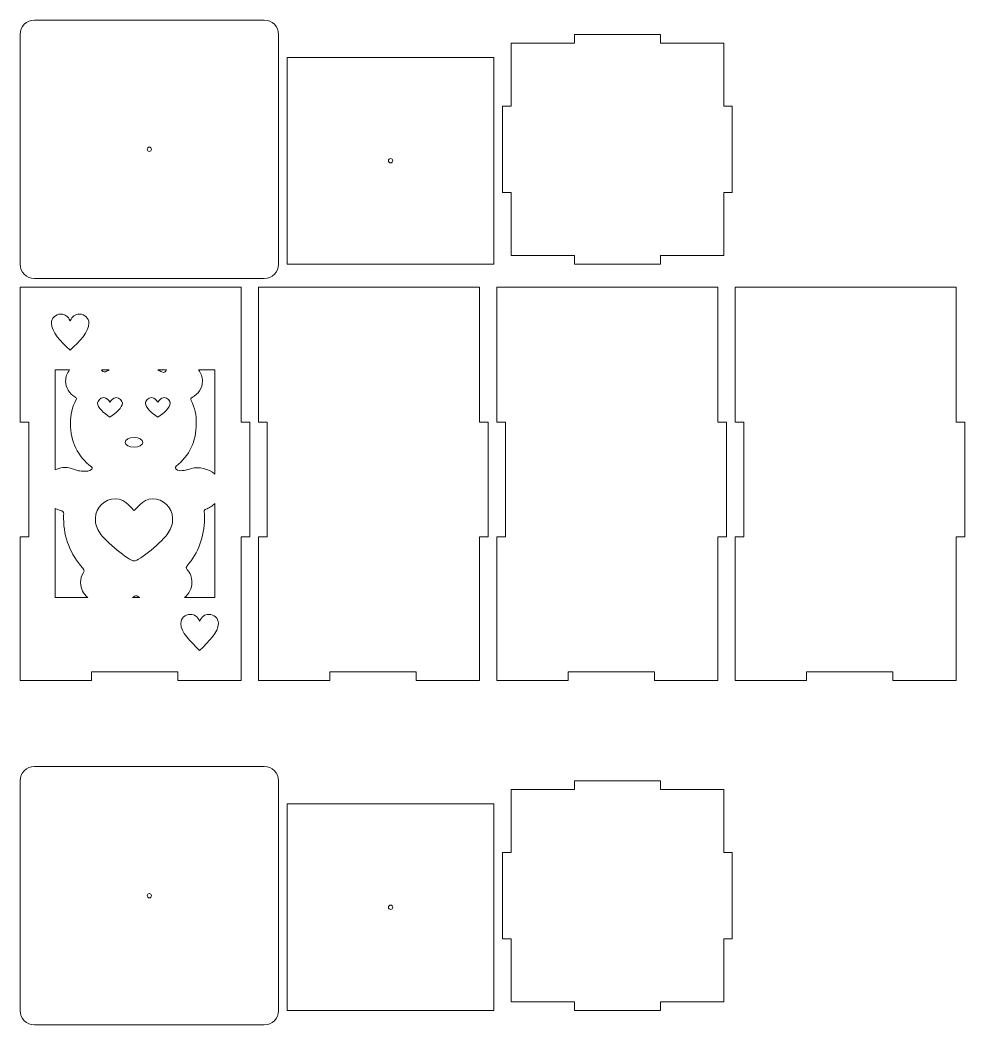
# Model space of a CAD drawing. Header units: millimetres. Extents: x -1476 to 1476, y -775 to 775.
# Drawn here: x 431.4 to 760.4, y 425.1 to 775.1 of the extents above; entities that cross this region are included whole.
import ezdxf

# ---------------------------------------------------------------- set-up
doc = ezdxf.new("R2010")
doc.units = ezdxf.units.MM
doc.header["$MEASUREMENT"] = 0
doc.layers.add('Camada 1', color=7, linetype='Continuous')

msp = doc.modelspace()

# ---------------------------------------------------------------- linework, layer by layer
at = {"layer": 'Camada 1', "color": 250, "lineweight": 20}
for points, knots in [([(436.394, 775.1065), (436.394, 775.1065), (516.3942, 775.1065), (516.3942, 775.1065), (516.3942, 775.1065), (519.1441, 775.1065), (521.3941, 772.8565), (521.3941, 770.1066), (521.3941, 770.1066), (521.3941, 770.1066), (521.3941, 690.1064), (521.3941, 690.1064), (521.3941, 690.1064), (521.3941, 687.3565), (519.1441, 685.1065), (516.3942, 685.1065), (516.3942, 685.1065), (516.3942, 685.1065), (436.394, 685.1065), (436.394, 685.1065), (436.394, 685.1065), (433.6441, 685.1065), (431.3941, 687.3565), (431.3941, 690.1064), (431.3941, 690.1064), (431.3941, 690.1064), (431.3941, 770.1066), (431.3941, 770.1066), (431.3941, 770.1066), (431.3941, 772.8565), (433.6441, 775.1065), (436.394, 775.1065)], [0, 0, 0, 0, 0.11111111, 0.11111111, 0.11111111, 0.11111111, 0.22222222, 0.22222222, 0.22222222, 0.22222222, 0.33333333, 0.33333333, 0.33333333, 0.33333333, 0.44444444, 0.44444444, 0.44444444, 0.44444444, 0.55555556, 0.55555556, 0.55555556, 0.55555556, 0.66666667, 0.66666667, 0.66666667, 0.66666667, 0.77777778, 0.77777778, 0.77777778, 0.77777778, 1, 1, 1, 1]), ([(602.3941, 767.1064), (602.3941, 767.1064), (624.394, 767.1064), (624.394, 767.1064), (624.394, 767.1064), (624.394, 767.1064), (624.394, 770.1064), (624.394, 770.1064), (624.394, 770.1064), (624.394, 770.1064), (654.394, 770.1064), (654.394, 770.1064), (654.394, 770.1064), (654.394, 770.1064), (654.394, 767.1064), (654.394, 767.1064), (654.394, 767.1064), (654.394, 767.1064), (676.3941, 767.1064), (676.3941, 767.1064), (676.3941, 767.1064), (676.3941, 767.1064), (676.3941, 745.1065), (676.3941, 745.1065), (676.3941, 745.1065), (676.3941, 745.1065), (679.3941, 745.1065), (679.3941, 745.1065), (679.3941, 745.1065), (679.3941, 745.1065), (679.3941, 715.1065), (679.3941, 715.1065), (679.3941, 715.1065), (679.3941, 715.1065), (676.3941, 715.1065), (676.3941, 715.1065), (676.3941, 715.1065), (676.3941, 715.1065), (676.3941, 693.1064), (676.3941, 693.1064), (676.3941, 693.1064), (676.3941, 693.1064), (654.3942, 693.1064), (654.3942, 693.1064), (654.3942, 693.1064), (654.3942, 693.1064), (654.3942, 690.1064), (654.3942, 690.1064), (654.3942, 690.1064), (654.3942, 690.1064), (624.3942, 690.1064), (624.3942, 690.1064), (624.3942, 690.1064), (624.3942, 690.1064), (624.3942, 693.1064), (624.3942, 693.1064), (624.3942, 693.1064), (624.3942, 693.1064), (602.3941, 693.1064), (602.3941, 693.1064), (602.3941, 693.1064), (602.3941, 693.1064), (602.3941, 715.1063), (602.3941, 715.1063), (602.3941, 715.1063), (602.3941, 715.1063), (599.3941, 715.1063), (599.3941, 715.1063), (599.3941, 715.1063), (599.3941, 715.1063), (599.3941, 745.1063), (599.3941, 745.1063), (599.3941, 745.1063), (599.3941, 745.1063), (602.3941, 745.1063), (602.3941, 745.1063), (602.3941, 745.1063), (602.3941, 745.1063), (602.3941, 767.1064), (602.3941, 767.1064)], [0, 0, 0, 0, 0.04761905, 0.04761905, 0.04761905, 0.04761905, 0.0952381, 0.0952381, 0.0952381, 0.0952381, 0.14285714, 0.14285714, 0.14285714, 0.14285714, 0.19047619, 0.19047619, 0.19047619, 0.19047619, 0.23809524, 0.23809524, 0.23809524, 0.23809524, 0.28571429, 0.28571429, 0.28571429, 0.28571429, 0.33333333, 0.33333333, 0.33333333, 0.33333333, 0.38095238, 0.38095238, 0.38095238, 0.38095238, 0.42857143, 0.42857143, 0.42857143, 0.42857143, 0.47619048, 0.47619048, 0.47619048, 0.47619048, 0.52380952, 0.52380952, 0.52380952, 0.52380952, 0.57142857, 0.57142857, 0.57142857, 0.57142857, 0.61904762, 0.61904762, 0.61904762, 0.61904762, 0.66666667, 0.66666667, 0.66666667, 0.66666667, 0.71428571, 0.71428571, 0.71428571, 0.71428571, 0.76190476, 0.76190476, 0.76190476, 0.76190476, 0.80952381, 0.80952381, 0.80952381, 0.80952381, 0.85714286, 0.85714286, 0.85714286, 0.85714286, 0.9047619, 0.9047619, 0.9047619, 0.9047619, 1, 1, 1, 1]), ([(524.3941, 762.1064), (524.3941, 762.1064), (596.3941, 762.1064), (596.3941, 762.1064), (596.3941, 762.1064), (596.3941, 762.1064), (596.3941, 690.1064), (596.3941, 690.1064), (596.3941, 690.1064), (596.3941, 690.1064), (524.3941, 690.1064), (524.3941, 690.1064), (524.3941, 690.1064), (524.3941, 690.1064), (524.3941, 762.1064), (524.3941, 762.1064)], [0, 0, 0, 0, 0.2, 0.2, 0.2, 0.2, 0.4, 0.4, 0.4, 0.4, 0.6, 0.6, 0.6, 0.6, 1, 1, 1, 1]), ([(476.3941, 730.8565), (476.8083, 730.8565), (477.1441, 730.5207), (477.1441, 730.1065), (477.1441, 730.1065), (477.1441, 729.6923), (476.8083, 729.3565), (476.3941, 729.3565), (476.3941, 729.3565), (475.9799, 729.3565), (475.6441, 729.6923), (475.6441, 730.1065), (475.6441, 730.1065), (475.6441, 730.5207), (475.9799, 730.8565), (476.3941, 730.8565)], [0, 0, 0, 0, 0.2, 0.2, 0.2, 0.2, 0.4, 0.4, 0.4, 0.4, 0.6, 0.6, 0.6, 0.6, 1, 1, 1, 1]), ([(560.3941, 726.8564), (560.8083, 726.8564), (561.1441, 726.5206), (561.1441, 726.1064), (561.1441, 726.1064), (561.1441, 725.6922), (560.8083, 725.3564), (560.3941, 725.3564), (560.3941, 725.3564), (559.9799, 725.3564), (559.6441, 725.6922), (559.6441, 726.1064), (559.6441, 726.1064), (559.6441, 726.5206), (559.9799, 726.8564), (560.3941, 726.8564)], [0, 0, 0, 0, 0.2, 0.2, 0.2, 0.2, 0.4, 0.4, 0.4, 0.4, 0.6, 0.6, 0.6, 0.6, 1, 1, 1, 1]), ([(508.4065, 545.1067), (508.4065, 545.1067), (508.4065, 595.1066), (508.4065, 595.1066), (508.4065, 595.1066), (508.4065, 595.1066), (511.394, 595.1066), (511.394, 595.1066), (511.394, 595.1066), (511.394, 595.1066), (511.394, 635.1066), (511.394, 635.1066), (511.394, 635.1066), (511.394, 635.1066), (508.4065, 635.1066), (508.4065, 635.1066), (508.4065, 635.1066), (508.4065, 635.1066), (508.4065, 682.1065), (508.4065, 682.1065), (508.4065, 682.1065), (508.4065, 682.1065), (431.3941, 682.1065), (431.3941, 682.1065), (431.3941, 682.1065), (431.3941, 682.1065), (431.3941, 635.1066), (431.3941, 635.1066), (431.3941, 635.1066), (431.3941, 635.1066), (434.3816, 635.1066), (434.3816, 635.1066), (434.3816, 635.1066), (434.3816, 635.1066), (434.3816, 595.1066), (434.3816, 595.1066), (434.3816, 595.1066), (434.3816, 595.1066), (431.3941, 595.1066), (431.3941, 595.1066), (431.3941, 595.1066), (431.3941, 595.1066), (431.3941, 545.1067), (431.3941, 545.1067), (431.3941, 545.1067), (431.3941, 545.1067), (456.2815, 545.1067), (456.2815, 545.1067), (456.2815, 545.1067), (456.2815, 545.1067), (456.2815, 548.1067), (456.2815, 548.1067), (456.2815, 548.1067), (456.2815, 548.1067), (486.2814, 548.1067), (486.2814, 548.1067), (486.2814, 548.1067), (486.2814, 548.1067), (486.2814, 545.1067), (486.2814, 545.1067), (486.2814, 545.1067), (486.2814, 545.1067), (508.4065, 545.1067), (508.4065, 545.1067)], [0, 0, 0, 0, 0.05882353, 0.05882353, 0.05882353, 0.05882353, 0.11764706, 0.11764706, 0.11764706, 0.11764706, 0.17647059, 0.17647059, 0.17647059, 0.17647059, 0.23529412, 0.23529412, 0.23529412, 0.23529412, 0.29411765, 0.29411765, 0.29411765, 0.29411765, 0.35294118, 0.35294118, 0.35294118, 0.35294118, 0.41176471, 0.41176471, 0.41176471, 0.41176471, 0.47058824, 0.47058824, 0.47058824, 0.47058824, 0.52941176, 0.52941176, 0.52941176, 0.52941176, 0.58823529, 0.58823529, 0.58823529, 0.58823529, 0.64705882, 0.64705882, 0.64705882, 0.64705882, 0.70588235, 0.70588235, 0.70588235, 0.70588235, 0.76470588, 0.76470588, 0.76470588, 0.76470588, 0.82352941, 0.82352941, 0.82352941, 0.82352941, 0.88235294, 0.88235294, 0.88235294, 0.88235294, 1, 1, 1, 1]), ([(591.4064, 545.1067), (591.4064, 545.1067), (591.4064, 595.1066), (591.4064, 595.1066), (591.4064, 595.1066), (591.4064, 595.1066), (594.3939, 595.1066), (594.3939, 595.1066), (594.3939, 595.1066), (594.3939, 595.1066), (594.3939, 635.1066), (594.3939, 635.1066), (594.3939, 635.1066), (594.3939, 635.1066), (591.4064, 635.1066), (591.4064, 635.1066), (591.4064, 635.1066), (591.4064, 635.1066), (591.4064, 682.1065), (591.4064, 682.1065), (591.4064, 682.1065), (591.4064, 682.1065), (514.394, 682.1065), (514.394, 682.1065), (514.394, 682.1065), (514.394, 682.1065), (514.394, 635.1066), (514.394, 635.1066), (514.394, 635.1066), (514.394, 635.1066), (517.3815, 635.1066), (517.3815, 635.1066), (517.3815, 635.1066), (517.3815, 635.1066), (517.3815, 595.1066), (517.3815, 595.1066), (517.3815, 595.1066), (517.3815, 595.1066), (514.394, 595.1066), (514.394, 595.1066), (514.394, 595.1066), (514.394, 595.1066), (514.394, 545.1067), (514.394, 545.1067), (514.394, 545.1067), (514.394, 545.1067), (539.2814, 545.1067), (539.2814, 545.1067), (539.2814, 545.1067), (539.2814, 545.1067), (539.2814, 548.1067), (539.2814, 548.1067), (539.2814, 548.1067), (539.2814, 548.1067), (569.2813, 548.1067), (569.2813, 548.1067), (569.2813, 548.1067), (569.2813, 548.1067), (569.2813, 545.1067), (569.2813, 545.1067), (569.2813, 545.1067), (569.2813, 545.1067), (591.4064, 545.1067), (591.4064, 545.1067)], [0, 0, 0, 0, 0.05882353, 0.05882353, 0.05882353, 0.05882353, 0.11764706, 0.11764706, 0.11764706, 0.11764706, 0.17647059, 0.17647059, 0.17647059, 0.17647059, 0.23529412, 0.23529412, 0.23529412, 0.23529412, 0.29411765, 0.29411765, 0.29411765, 0.29411765, 0.35294118, 0.35294118, 0.35294118, 0.35294118, 0.41176471, 0.41176471, 0.41176471, 0.41176471, 0.47058824, 0.47058824, 0.47058824, 0.47058824, 0.52941176, 0.52941176, 0.52941176, 0.52941176, 0.58823529, 0.58823529, 0.58823529, 0.58823529, 0.64705882, 0.64705882, 0.64705882, 0.64705882, 0.70588235, 0.70588235, 0.70588235, 0.70588235, 0.76470588, 0.76470588, 0.76470588, 0.76470588, 0.82352941, 0.82352941, 0.82352941, 0.82352941, 0.88235294, 0.88235294, 0.88235294, 0.88235294, 1, 1, 1, 1]), ([(674.4063, 545.1067), (674.4063, 545.1067), (674.4063, 595.1066), (674.4063, 595.1066), (674.4063, 595.1066), (674.4063, 595.1066), (677.3938, 595.1066), (677.3938, 595.1066), (677.3938, 595.1066), (677.3938, 595.1066), (677.3938, 635.1066), (677.3938, 635.1066), (677.3938, 635.1066), (677.3938, 635.1066), (674.4063, 635.1066), (674.4063, 635.1066), (674.4063, 635.1066), (674.4063, 635.1066), (674.4063, 682.1065), (674.4063, 682.1065), (674.4063, 682.1065), (674.4063, 682.1065), (597.3939, 682.1065), (597.3939, 682.1065), (597.3939, 682.1065), (597.3939, 682.1065), (597.3939, 635.1066), (597.3939, 635.1066), (597.3939, 635.1066), (597.3939, 635.1066), (600.3814, 635.1066), (600.3814, 635.1066), (600.3814, 635.1066), (600.3814, 635.1066), (600.3814, 595.1066), (600.3814, 595.1066), (600.3814, 595.1066), (600.3814, 595.1066), (597.3939, 595.1066), (597.3939, 595.1066), (597.3939, 595.1066), (597.3939, 595.1066), (597.3939, 545.1067), (597.3939, 545.1067), (597.3939, 545.1067), (597.3939, 545.1067), (622.2813, 545.1067), (622.2813, 545.1067), (622.2813, 545.1067), (622.2813, 545.1067), (622.2813, 548.1067), (622.2813, 548.1067), (622.2813, 548.1067), (622.2813, 548.1067), (652.2812, 548.1067), (652.2812, 548.1067), (652.2812, 548.1067), (652.2812, 548.1067), (652.2812, 545.1067), (652.2812, 545.1067), (652.2812, 545.1067), (652.2812, 545.1067), (674.4063, 545.1067), (674.4063, 545.1067)], [0, 0, 0, 0, 0.05882353, 0.05882353, 0.05882353, 0.05882353, 0.11764706, 0.11764706, 0.11764706, 0.11764706, 0.17647059, 0.17647059, 0.17647059, 0.17647059, 0.23529412, 0.23529412, 0.23529412, 0.23529412, 0.29411765, 0.29411765, 0.29411765, 0.29411765, 0.35294118, 0.35294118, 0.35294118, 0.35294118, 0.41176471, 0.41176471, 0.41176471, 0.41176471, 0.47058824, 0.47058824, 0.47058824, 0.47058824, 0.52941176, 0.52941176, 0.52941176, 0.52941176, 0.58823529, 0.58823529, 0.58823529, 0.58823529, 0.64705882, 0.64705882, 0.64705882, 0.64705882, 0.70588235, 0.70588235, 0.70588235, 0.70588235, 0.76470588, 0.76470588, 0.76470588, 0.76470588, 0.82352941, 0.82352941, 0.82352941, 0.82352941, 0.88235294, 0.88235294, 0.88235294, 0.88235294, 1, 1, 1, 1]), ([(757.4062, 545.1067), (757.4062, 545.1067), (757.4062, 595.1066), (757.4062, 595.1066), (757.4062, 595.1066), (757.4062, 595.1066), (760.3937, 595.1066), (760.3937, 595.1066), (760.3937, 595.1066), (760.3937, 595.1066), (760.3937, 635.1066), (760.3937, 635.1066), (760.3937, 635.1066), (760.3937, 635.1066), (757.4062, 635.1066), (757.4062, 635.1066), (757.4062, 635.1066), (757.4062, 635.1066), (757.4062, 682.1065), (757.4062, 682.1065), (757.4062, 682.1065), (757.4062, 682.1065), (680.3938, 682.1065), (680.3938, 682.1065), (680.3938, 682.1065), (680.3938, 682.1065), (680.3938, 635.1066), (680.3938, 635.1066), (680.3938, 635.1066), (680.3938, 635.1066), (683.3813, 635.1066), (683.3813, 635.1066), (683.3813, 635.1066), (683.3813, 635.1066), (683.3813, 595.1066), (683.3813, 595.1066), (683.3813, 595.1066), (683.3813, 595.1066), (680.3938, 595.1066), (680.3938, 595.1066), (680.3938, 595.1066), (680.3938, 595.1066), (680.3938, 545.1067), (680.3938, 545.1067), (680.3938, 545.1067), (680.3938, 545.1067), (705.2812, 545.1067), (705.2812, 545.1067), (705.2812, 545.1067), (705.2812, 545.1067), (705.2812, 548.1067), (705.2812, 548.1067), (705.2812, 548.1067), (705.2812, 548.1067), (735.2811, 548.1067), (735.2811, 548.1067), (735.2811, 548.1067), (735.2811, 548.1067), (735.2811, 545.1067), (735.2811, 545.1067), (735.2811, 545.1067), (735.2811, 545.1067), (757.4062, 545.1067), (757.4062, 545.1067)], [0, 0, 0, 0, 0.05882353, 0.05882353, 0.05882353, 0.05882353, 0.11764706, 0.11764706, 0.11764706, 0.11764706, 0.17647059, 0.17647059, 0.17647059, 0.17647059, 0.23529412, 0.23529412, 0.23529412, 0.23529412, 0.29411765, 0.29411765, 0.29411765, 0.29411765, 0.35294118, 0.35294118, 0.35294118, 0.35294118, 0.41176471, 0.41176471, 0.41176471, 0.41176471, 0.47058824, 0.47058824, 0.47058824, 0.47058824, 0.52941176, 0.52941176, 0.52941176, 0.52941176, 0.58823529, 0.58823529, 0.58823529, 0.58823529, 0.64705882, 0.64705882, 0.64705882, 0.64705882, 0.70588235, 0.70588235, 0.70588235, 0.70588235, 0.76470588, 0.76470588, 0.76470588, 0.76470588, 0.82352941, 0.82352941, 0.82352941, 0.82352941, 0.88235294, 0.88235294, 0.88235294, 0.88235294, 1, 1, 1, 1]), ([(448.8174, 670.332), (449.6332, 671.9022), (450.449, 672.6873), (452.0806, 672.6873), (452.0806, 672.6873), (453.8819, 672.6873), (455.3438, 671.2804), (455.3438, 669.547), (455.3438, 669.547), (455.3438, 666.4065), (452.0806, 663.266), (448.8174, 660.1257), (448.8174, 660.1257), (445.5542, 663.266), (442.291, 666.4065), (442.291, 669.547), (442.291, 669.547), (442.291, 671.2804), (443.7529, 672.6873), (445.5542, 672.6873), (445.5542, 672.6873), (447.1858, 672.6873), (448.0016, 671.9022), (448.8174, 670.332)], [0, 0, 0, 0, 0.14285714, 0.14285714, 0.14285714, 0.14285714, 0.28571429, 0.28571429, 0.28571429, 0.28571429, 0.42857143, 0.42857143, 0.42857143, 0.42857143, 0.57142857, 0.57142857, 0.57142857, 0.57142857, 0.71428571, 0.71428571, 0.71428571, 0.71428571, 1, 1, 1, 1]), ([(448.6173, 653.2423), (447.7526, 652.1559), (447.2406, 650.8071), (447.2406, 649.3459), (447.2406, 649.3459), (447.2406, 647.0211), (448.537, 644.9833), (450.4873, 643.8308), (450.4873, 643.8308), (450.7128, 643.6968), (451.2476, 643.3623), (450.9308, 642.9614), (450.9308, 642.9614), (449.4891, 640.2672), (448.9379, 637.7381), (448.9379, 634.5302), (448.9379, 634.5302), (448.9379, 628.2823), (451.4018, 623.1841), (456.2279, 619.4765), (456.2279, 619.4765), (456.7615, 619.0443), (456.436, 618.6938), (456.2404, 618.5408), (456.2404, 618.5408), (454.8927, 617.4961), (451.6898, 618.1387), (451.6898, 618.1387), (451.6898, 618.1387), (451.6898, 618.1387), (449.2685, 618.9054), (449.2685, 618.9054), (449.2685, 618.9054), (447.3051, 619.5258), (445.2772, 619.301), (443.5766, 618.4359), (443.5766, 618.4359), (443.5766, 618.4359), (443.5766, 653.2423), (443.5766, 653.2423), (443.5766, 653.2423), (443.5766, 653.2423), (448.6173, 653.2423), (448.6173, 653.2423)], [0, 0, 0, 0, 0.08333333, 0.08333333, 0.08333333, 0.08333333, 0.16666667, 0.16666667, 0.16666667, 0.16666667, 0.25, 0.25, 0.25, 0.25, 0.33333333, 0.33333333, 0.33333333, 0.33333333, 0.41666667, 0.41666667, 0.41666667, 0.41666667, 0.5, 0.5, 0.5, 0.5, 0.58333333, 0.58333333, 0.58333333, 0.58333333, 0.66666667, 0.66666667, 0.66666667, 0.66666667, 0.75, 0.75, 0.75, 0.75, 0.83333333, 0.83333333, 0.83333333, 0.83333333, 1, 1, 1, 1]), ([(462.4092, 653.2423), (461.9755, 653.0598), (461.5397, 652.8579), (461.0982, 652.6353), (461.0982, 652.6353), (460.3805, 652.2996), (459.9608, 652.9396), (459.7202, 653.2404), (459.7202, 653.2404), (459.7202, 653.2404), (459.7187, 653.2423), (459.7187, 653.2423), (459.7187, 653.2423), (459.7187, 653.2423), (462.4092, 653.2423), (462.4092, 653.2423)], [0, 0, 0, 0, 0.2, 0.2, 0.2, 0.2, 0.4, 0.4, 0.4, 0.4, 0.6, 0.6, 0.6, 0.6, 1, 1, 1, 1]), ([(482.4102, 653.2423), (482.2953, 653.0979), (482.1863, 652.9489), (482.0842, 652.7956), (482.0842, 652.7956), (481.935, 652.5716), (481.5557, 652.1418), (480.764, 652.5641), (480.764, 652.5641), (480.2852, 652.8161), (479.8157, 653.0412), (479.3503, 653.2423), (479.3503, 653.2423), (479.3503, 653.2423), (482.4102, 653.2423), (482.4102, 653.2423)], [0, 0, 0, 0, 0.2, 0.2, 0.2, 0.2, 0.4, 0.4, 0.4, 0.4, 0.6, 0.6, 0.6, 0.6, 1, 1, 1, 1]), ([(499.2116, 616.9445), (497.0242, 618.8505), (493.6959, 619.6817), (490.94, 618.8641), (490.94, 618.8641), (490.94, 618.8641), (489.9017, 618.5058), (489.541, 618.4494), (489.541, 618.4494), (489.1065, 618.3805), (486.9894, 617.7004), (485.7546, 618.6447), (485.7546, 618.6447), (485.5265, 618.8202), (485.2584, 619.2498), (485.6929, 619.6744), (485.6929, 619.6744), (490.3965, 623.3809), (492.7489, 628.375), (492.7489, 634.5302), (492.7489, 634.5302), (492.7489, 637.6795), (492.3118, 639.969), (490.9201, 642.6258), (490.9201, 642.6258), (490.5957, 643.3209), (491.0593, 643.5178), (491.2895, 643.6368), (491.2895, 643.6368), (493.4355, 644.7428), (494.8909, 646.8849), (494.8909, 649.3459), (494.8909, 649.3459), (494.8909, 650.8072), (494.3787, 652.1559), (493.5138, 653.2423), (493.5138, 653.2423), (493.5138, 653.2423), (499.2116, 653.2423), (499.2116, 653.2423), (499.2116, 653.2423), (499.2116, 653.2423), (499.2116, 616.9445), (499.2116, 616.9445)], [0, 0, 0, 0, 0.08333333, 0.08333333, 0.08333333, 0.08333333, 0.16666667, 0.16666667, 0.16666667, 0.16666667, 0.25, 0.25, 0.25, 0.25, 0.33333333, 0.33333333, 0.33333333, 0.33333333, 0.41666667, 0.41666667, 0.41666667, 0.41666667, 0.5, 0.5, 0.5, 0.5, 0.58333333, 0.58333333, 0.58333333, 0.58333333, 0.66666667, 0.66666667, 0.66666667, 0.66666667, 0.75, 0.75, 0.75, 0.75, 0.83333333, 0.83333333, 0.83333333, 0.83333333, 1, 1, 1, 1]), ([(462.6804, 642.0019), (463.2215, 642.7235), (463.7626, 643.6133), (464.845, 643.6133), (464.845, 643.6133), (466.0398, 643.6133), (467.0095, 642.4377), (467.0095, 641.6412), (467.0095, 641.6412), (467.0095, 640.1982), (464.845, 638.2128), (462.6804, 636.7698), (462.6804, 636.7698), (460.5159, 638.2128), (458.3514, 640.1982), (458.3514, 641.6412), (458.3514, 641.6412), (458.3514, 642.4377), (459.3211, 643.6133), (460.5159, 643.6133), (460.5159, 643.6133), (461.5982, 643.6133), (462.1393, 642.7235), (462.6804, 642.0019)], [0, 0, 0, 0, 0.14285714, 0.14285714, 0.14285714, 0.14285714, 0.28571429, 0.28571429, 0.28571429, 0.28571429, 0.42857143, 0.42857143, 0.42857143, 0.42857143, 0.57142857, 0.57142857, 0.57142857, 0.57142857, 0.71428571, 0.71428571, 0.71428571, 0.71428571, 1, 1, 1, 1]), ([(479.355, 642.0019), (479.8961, 642.7235), (480.4372, 643.6133), (481.5196, 643.6133), (481.5196, 643.6133), (482.7144, 643.6133), (483.6841, 642.4377), (483.6841, 641.6412), (483.6841, 641.6412), (483.6841, 640.1982), (481.5196, 638.2128), (479.355, 636.7698), (479.355, 636.7698), (477.1905, 638.2128), (475.026, 640.1982), (475.026, 641.6412), (475.026, 641.6412), (475.026, 642.4377), (475.9957, 643.6133), (477.1905, 643.6133), (477.1905, 643.6133), (478.2728, 643.6133), (478.8139, 642.7235), (479.355, 642.0019)], [0, 0, 0, 0, 0.14285714, 0.14285714, 0.14285714, 0.14285714, 0.28571429, 0.28571429, 0.28571429, 0.28571429, 0.42857143, 0.42857143, 0.42857143, 0.42857143, 0.57142857, 0.57142857, 0.57142857, 0.57142857, 0.71428571, 0.71428571, 0.71428571, 0.71428571, 1, 1, 1, 1]), ([(471.0651, 629.7151), (472.7649, 629.7151), (474.1429, 628.9536), (474.1429, 628.0127), (474.1429, 628.0127), (474.1429, 627.0722), (472.7649, 626.3107), (471.0651, 626.3107), (471.0651, 626.3107), (469.3653, 626.3107), (467.9874, 627.0722), (467.9874, 628.0127), (467.9874, 628.0127), (467.9874, 628.9536), (469.3653, 629.7151), (471.0651, 629.7151)], [0, 0, 0, 0, 0.2, 0.2, 0.2, 0.2, 0.4, 0.4, 0.4, 0.4, 0.6, 0.6, 0.6, 0.6, 1, 1, 1, 1]), ([(483, 596.5135), (481.0885, 593.6074), (472.8602, 586.697), (471.0776, 586.697), (471.0776, 586.697), (469.3316, 586.697), (461.0293, 593.6327), (459.1315, 596.5135), (459.1315, 596.5135), (458.1807, 597.9565), (457.5071, 599.5473), (457.6183, 601.6403), (457.6183, 601.6403), (457.8165, 605.3444), (460.8439, 608.4019), (464.5527, 608.4019), (464.5527, 608.4019), (468.3658, 608.4019), (470.5867, 604.3349), (471.0651, 604.3349), (471.0651, 604.3349), (471.6138, 604.3349), (473.9287, 608.4019), (477.5775, 608.4019), (477.5775, 608.4019), (481.2864, 608.4019), (484.3137, 605.3432), (484.5119, 601.6403), (484.5119, 601.6403), (484.6245, 599.5473), (483.9517, 597.9626), (483, 596.5135)], [0, 0, 0, 0, 0.11111111, 0.11111111, 0.11111111, 0.11111111, 0.22222222, 0.22222222, 0.22222222, 0.22222222, 0.33333333, 0.33333333, 0.33333333, 0.33333333, 0.44444444, 0.44444444, 0.44444444, 0.44444444, 0.55555556, 0.55555556, 0.55555556, 0.55555556, 0.66666667, 0.66666667, 0.66666667, 0.66666667, 0.77777778, 0.77777778, 0.77777778, 0.77777778, 1, 1, 1, 1]), ([(488.5939, 573.9708), (490.2167, 575.1832), (491.2602, 577.1257), (491.2408, 579.3067), (491.2408, 579.3067), (491.2258, 580.979), (490.6719, 582.5774), (489.5522, 583.6482), (489.5522, 583.6482), (488.9686, 584.2046), (489.3857, 584.7869), (489.6124, 585.0536), (489.6124, 585.0536), (493.3363, 589.4464), (495.5909, 595.1774), (495.5909, 601.4451), (495.5909, 601.4451), (495.5909, 602.4674), (495.6012, 602.8381), (495.4845, 603.829), (495.4845, 603.829), (495.3242, 604.4065), (495.9431, 604.6646), (496.047, 604.7034), (496.047, 604.7034), (497.234, 605.1469), (498.3212, 605.8518), (499.2116, 606.7312), (499.2116, 606.7312), (499.2116, 606.7312), (499.2116, 573.9708), (499.2116, 573.9708), (499.2116, 573.9708), (499.2116, 573.9708), (488.5939, 573.9708), (488.5939, 573.9708)], [0, 0, 0, 0, 0.1, 0.1, 0.1, 0.1, 0.2, 0.2, 0.2, 0.2, 0.3, 0.3, 0.3, 0.3, 0.4, 0.4, 0.4, 0.4, 0.5, 0.5, 0.5, 0.5, 0.6, 0.6, 0.6, 0.6, 0.7, 0.7, 0.7, 0.7, 0.8, 0.8, 0.8, 0.8, 1, 1, 1, 1]), ([(443.5766, 604.9931), (443.9389, 604.8093), (444.3205, 604.652), (444.7204, 604.5254), (444.7204, 604.5254), (444.7204, 604.5254), (445.904, 604.1509), (445.904, 604.1509), (445.904, 604.1509), (445.904, 604.1509), (446.6355, 603.9005), (446.5816, 603.1001), (446.5816, 603.1001), (446.5265, 602.2859), (446.5393, 602.2783), (446.5393, 601.4451), (446.5393, 601.4451), (446.5393, 594.8176), (449.0594, 588.7926), (453.1729, 584.3123), (453.1729, 584.3123), (453.4474, 584.0141), (453.8754, 583.2551), (453.5022, 582.7327), (453.5022, 582.7327), (452.7384, 581.6578), (452.4338, 580.5345), (452.4463, 579.1139), (452.4463, 579.1139), (452.4659, 577.0194), (453.4615, 575.1624), (454.9972, 573.9708), (454.9972, 573.9708), (454.9972, 573.9708), (443.5766, 573.9708), (443.5766, 573.9708), (443.5766, 573.9708), (443.5766, 573.9708), (443.5766, 604.9931), (443.5766, 604.9931)], [0, 0, 0, 0, 0.09090909, 0.09090909, 0.09090909, 0.09090909, 0.18181818, 0.18181818, 0.18181818, 0.18181818, 0.27272727, 0.27272727, 0.27272727, 0.27272727, 0.36363636, 0.36363636, 0.36363636, 0.36363636, 0.45454545, 0.45454545, 0.45454545, 0.45454545, 0.54545455, 0.54545455, 0.54545455, 0.54545455, 0.63636364, 0.63636364, 0.63636364, 0.63636364, 0.72727273, 0.72727273, 0.72727273, 0.72727273, 0.81818182, 0.81818182, 0.81818182, 0.81818182, 1, 1, 1, 1]), ([(470.4802, 573.9708), (471.0544, 574.313), (471.5256, 574.5884), (471.8078, 574.5884), (471.8078, 574.5884), (472.0394, 574.5884), (472.4947, 574.3151), (473.071, 573.9708), (473.071, 573.9708), (473.071, 573.9708), (470.4802, 573.9708), (470.4802, 573.9708)], [0, 0, 0, 0, 0.25, 0.25, 0.25, 0.25, 0.5, 0.5, 0.5, 0.5, 1, 1, 1, 1]), ([(493.9028, 565.7552), (494.7186, 567.3254), (495.5344, 568.1105), (497.166, 568.1105), (497.166, 568.1105), (498.9673, 568.1105), (500.4292, 566.7036), (500.4292, 564.9702), (500.4292, 564.9702), (500.4292, 561.8297), (497.166, 558.6892), (493.9028, 555.5489), (493.9028, 555.5489), (490.6396, 558.6892), (487.3764, 561.8297), (487.3764, 564.9702), (487.3764, 564.9702), (487.3764, 566.7036), (488.8383, 568.1105), (490.6396, 568.1105), (490.6396, 568.1105), (492.2712, 568.1105), (493.087, 567.3254), (493.9028, 565.7552)], [0, 0, 0, 0, 0.14285714, 0.14285714, 0.14285714, 0.14285714, 0.28571429, 0.28571429, 0.28571429, 0.28571429, 0.42857143, 0.42857143, 0.42857143, 0.42857143, 0.57142857, 0.57142857, 0.57142857, 0.57142857, 0.71428571, 0.71428571, 0.71428571, 0.71428571, 1, 1, 1, 1]), ([(436.394, 515.1067), (436.394, 515.1067), (516.3942, 515.1067), (516.3942, 515.1067), (516.3942, 515.1067), (519.1441, 515.1067), (521.3941, 512.8567), (521.3941, 510.1068), (521.3941, 510.1068), (521.3941, 510.1068), (521.3941, 430.1066), (521.3941, 430.1066), (521.3941, 430.1066), (521.3941, 427.3567), (519.1441, 425.1067), (516.3942, 425.1067), (516.3942, 425.1067), (516.3942, 425.1067), (436.394, 425.1067), (436.394, 425.1067), (436.394, 425.1067), (433.6441, 425.1067), (431.3941, 427.3567), (431.3941, 430.1066), (431.3941, 430.1066), (431.3941, 430.1066), (431.3941, 510.1068), (431.3941, 510.1068), (431.3941, 510.1068), (431.3941, 512.8567), (433.6441, 515.1067), (436.394, 515.1067)], [0, 0, 0, 0, 0.11111111, 0.11111111, 0.11111111, 0.11111111, 0.22222222, 0.22222222, 0.22222222, 0.22222222, 0.33333333, 0.33333333, 0.33333333, 0.33333333, 0.44444444, 0.44444444, 0.44444444, 0.44444444, 0.55555556, 0.55555556, 0.55555556, 0.55555556, 0.66666667, 0.66666667, 0.66666667, 0.66666667, 0.77777778, 0.77777778, 0.77777778, 0.77777778, 1, 1, 1, 1]), ([(602.3941, 507.1066), (602.3941, 507.1066), (624.394, 507.1066), (624.394, 507.1066), (624.394, 507.1066), (624.394, 507.1066), (624.394, 510.1066), (624.394, 510.1066), (624.394, 510.1066), (624.394, 510.1066), (654.394, 510.1066), (654.394, 510.1066), (654.394, 510.1066), (654.394, 510.1066), (654.394, 507.1066), (654.394, 507.1066), (654.394, 507.1066), (654.394, 507.1066), (676.3941, 507.1066), (676.3941, 507.1066), (676.3941, 507.1066), (676.3941, 507.1066), (676.3941, 485.1067), (676.3941, 485.1067), (676.3941, 485.1067), (676.3941, 485.1067), (679.3941, 485.1067), (679.3941, 485.1067), (679.3941, 485.1067), (679.3941, 485.1067), (679.3941, 455.1067), (679.3941, 455.1067), (679.3941, 455.1067), (679.3941, 455.1067), (676.3941, 455.1067), (676.3941, 455.1067), (676.3941, 455.1067), (676.3941, 455.1067), (676.3941, 433.1066), (676.3941, 433.1066), (676.3941, 433.1066), (676.3941, 433.1066), (654.3942, 433.1066), (654.3942, 433.1066), (654.3942, 433.1066), (654.3942, 433.1066), (654.3942, 430.1066), (654.3942, 430.1066), (654.3942, 430.1066), (654.3942, 430.1066), (624.3942, 430.1066), (624.3942, 430.1066), (624.3942, 430.1066), (624.3942, 430.1066), (624.3942, 433.1066), (624.3942, 433.1066), (624.3942, 433.1066), (624.3942, 433.1066), (602.3941, 433.1066), (602.3941, 433.1066), (602.3941, 433.1066), (602.3941, 433.1066), (602.3941, 455.1065), (602.3941, 455.1065), (602.3941, 455.1065), (602.3941, 455.1065), (599.3941, 455.1065), (599.3941, 455.1065), (599.3941, 455.1065), (599.3941, 455.1065), (599.3941, 485.1065), (599.3941, 485.1065), (599.3941, 485.1065), (599.3941, 485.1065), (602.3941, 485.1065), (602.3941, 485.1065), (602.3941, 485.1065), (602.3941, 485.1065), (602.3941, 507.1066), (602.3941, 507.1066)], [0, 0, 0, 0, 0.04761905, 0.04761905, 0.04761905, 0.04761905, 0.0952381, 0.0952381, 0.0952381, 0.0952381, 0.14285714, 0.14285714, 0.14285714, 0.14285714, 0.19047619, 0.19047619, 0.19047619, 0.19047619, 0.23809524, 0.23809524, 0.23809524, 0.23809524, 0.28571429, 0.28571429, 0.28571429, 0.28571429, 0.33333333, 0.33333333, 0.33333333, 0.33333333, 0.38095238, 0.38095238, 0.38095238, 0.38095238, 0.42857143, 0.42857143, 0.42857143, 0.42857143, 0.47619048, 0.47619048, 0.47619048, 0.47619048, 0.52380952, 0.52380952, 0.52380952, 0.52380952, 0.57142857, 0.57142857, 0.57142857, 0.57142857, 0.61904762, 0.61904762, 0.61904762, 0.61904762, 0.66666667, 0.66666667, 0.66666667, 0.66666667, 0.71428571, 0.71428571, 0.71428571, 0.71428571, 0.76190476, 0.76190476, 0.76190476, 0.76190476, 0.80952381, 0.80952381, 0.80952381, 0.80952381, 0.85714286, 0.85714286, 0.85714286, 0.85714286, 0.9047619, 0.9047619, 0.9047619, 0.9047619, 1, 1, 1, 1]), ([(524.3941, 502.1066), (524.3941, 502.1066), (596.3941, 502.1066), (596.3941, 502.1066), (596.3941, 502.1066), (596.3941, 502.1066), (596.3941, 430.1066), (596.3941, 430.1066), (596.3941, 430.1066), (596.3941, 430.1066), (524.3941, 430.1066), (524.3941, 430.1066), (524.3941, 430.1066), (524.3941, 430.1066), (524.3941, 502.1066), (524.3941, 502.1066)], [0, 0, 0, 0, 0.2, 0.2, 0.2, 0.2, 0.4, 0.4, 0.4, 0.4, 0.6, 0.6, 0.6, 0.6, 1, 1, 1, 1]), ([(476.3941, 470.8567), (476.8083, 470.8567), (477.1441, 470.5209), (477.1441, 470.1067), (477.1441, 470.1067), (477.1441, 469.6925), (476.8083, 469.3567), (476.3941, 469.3567), (476.3941, 469.3567), (475.9799, 469.3567), (475.6441, 469.6925), (475.6441, 470.1067), (475.6441, 470.1067), (475.6441, 470.5209), (475.9799, 470.8567), (476.3941, 470.8567)], [0, 0, 0, 0, 0.2, 0.2, 0.2, 0.2, 0.4, 0.4, 0.4, 0.4, 0.6, 0.6, 0.6, 0.6, 1, 1, 1, 1]), ([(560.3941, 466.8566), (560.8083, 466.8566), (561.1441, 466.5208), (561.1441, 466.1066), (561.1441, 466.1066), (561.1441, 465.6924), (560.8083, 465.3566), (560.3941, 465.3566), (560.3941, 465.3566), (559.9799, 465.3566), (559.6441, 465.6924), (559.6441, 466.1066), (559.6441, 466.1066), (559.6441, 466.5208), (559.9799, 466.8566), (560.3941, 466.8566)], [0, 0, 0, 0, 0.2, 0.2, 0.2, 0.2, 0.4, 0.4, 0.4, 0.4, 0.6, 0.6, 0.6, 0.6, 1, 1, 1, 1])]:
    msp.add_open_spline(points, degree=3, knots=knots, dxfattribs=at)

doc.saveas('drawing.dxf')
